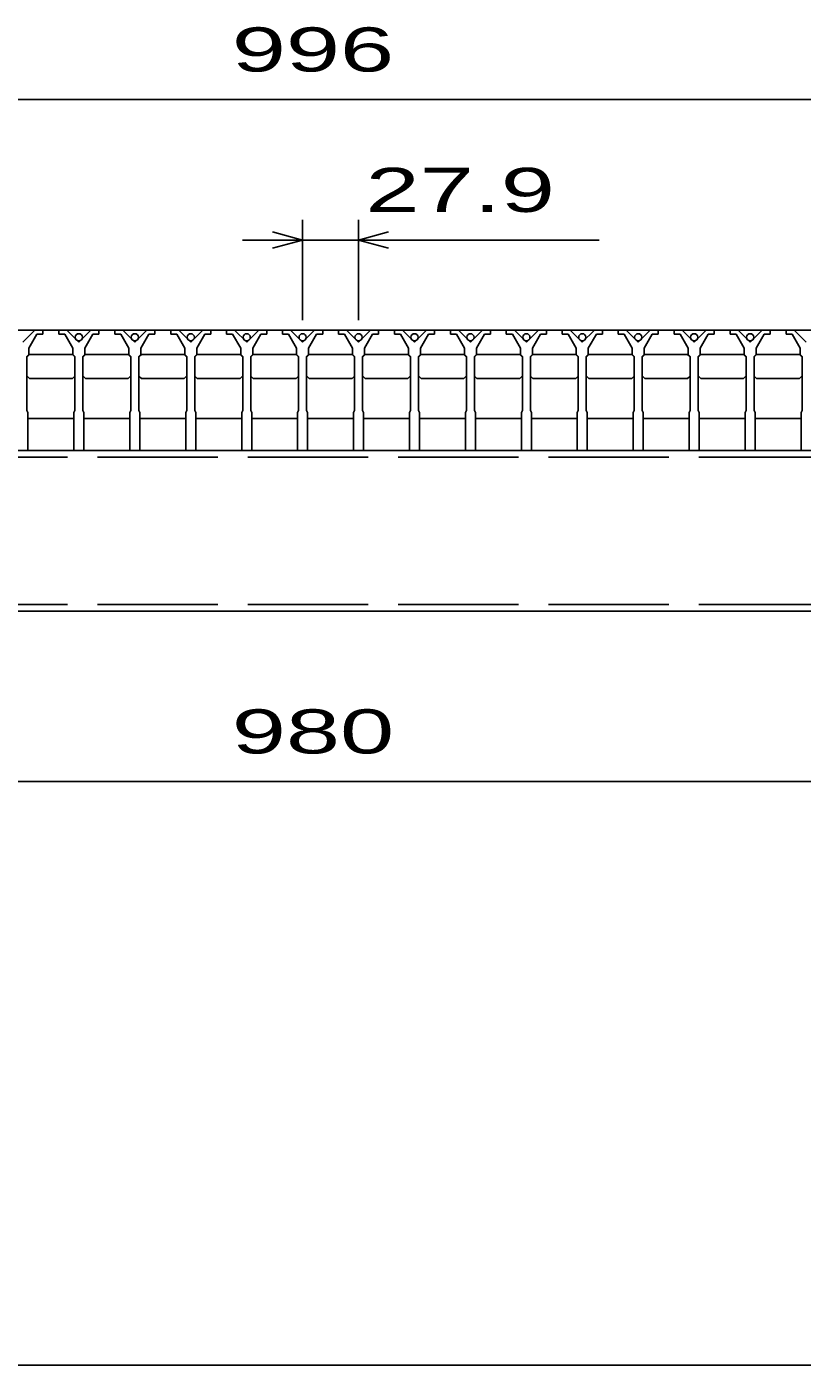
# Model space of a CAD drawing. Units: millimetres, scale not verified. Extents: x -1820 to 1736, y -1282 to 1048.
# Drawn here: x -1067 to -680, y -1152 to -484 of the extents above; entities that cross this region are included whole.
import ezdxf
from ezdxf.enums import TextEntityAlignment as Align

# ---------------------------------------------------------------- set-up
doc = ezdxf.new("R2010")
doc.units = ezdxf.units.MM
doc.header["$LTSCALE"] = 10
doc.linetypes.add('DASHED', pattern=[7.5, 6, -1.5])
for name, color, linetype, lineweight in [('CADPAC_LAYER_0000', 150, 'Continuous', 25), ('CADPAC_LAYER_0016', 3, 'Continuous', 25), ('CADPAC_LAYER_0022', 2, 'Continuous', 25)]:
    doc.layers.add(name, color=color, linetype=linetype, lineweight=lineweight)
doc.styles.add('ベクトル', font='')
doc.styles.get('ベクトル').set_extended_font_data('ベクトル')

msp = doc.modelspace()

# ---------------------------------------------------------------- linework, layer by layer
at = {"layer": 'CADPAC_LAYER_0000'}
msp.add_line((1736, -1151.5), (-1724, -1151.5), dxfattribs=at)
at = {"layer": 'CADPAC_LAYER_0016'}
for p, q in [((-1414, -635.5), (-418, -635.5)), ((-1063.2, -635.5), (-1069.2, -641.5)), ((-1066.2, -644.5), (-1062.2, -637.5)), ((-1059.2, -635.5), (-1063.2, -635.5)), ((-1062.2, -637.5), (-1059.2, -637.5)), ((-1059.2, -637.5), (-1059.2, -635.5)), ((-1051.3, -635.5), (-1051.3, -637.5)), ((-1047.3, -635.5), (-1051.3, -635.5)), ((-1051.3, -637.5), (-1048.3, -637.5)), ((-1048.3, -637.5), (-1044.3, -644.5)), ((-1041.3, -641.5), (-1047.3, -635.5)), ((-1035.3, -635.5), (-1041.3, -641.5)), ((-1038.3, -644.5), (-1034.3, -637.5)), ((-1031.3, -635.5), (-1035.3, -635.5)), ((-1034.3, -637.5), (-1031.3, -637.5)), ((-1031.3, -637.5), (-1031.3, -635.5)), ((-1023.4, -635.5), (-1023.4, -637.5)), ((-1019.4, -635.5), (-1023.4, -635.5)), ((-1023.4, -637.5), (-1020.4, -637.5)), ((-1020.4, -637.5), (-1016.4, -644.5)), ((-1013.4, -641.5), (-1019.4, -635.5)), ((-1007.4, -635.5), (-1013.4, -641.5)), ((-1010.4, -644.5), (-1006.4, -637.5)), ((-1003.4, -635.5), (-1007.4, -635.5)), ((-1006.4, -637.5), (-1003.4, -637.5)), ((-1003.4, -637.5), (-1003.4, -635.5)), ((-995.5, -635.5), (-995.5, -637.5)), ((-991.5, -635.5), (-995.5, -635.5)), ((-995.5, -637.5), (-992.5, -637.5)), ((-992.5, -637.5), (-988.5, -644.5)), ((-985.5, -641.5), (-991.5, -635.5)), ((-979.5, -635.5), (-985.5, -641.5)), ((-982.5, -644.5), (-978.5, -637.5)), ((-975.5, -635.5), (-979.5, -635.5)), ((-978.5, -637.5), (-975.5, -637.5)), ((-975.5, -637.5), (-975.5, -635.5)), ((-967.6, -635.5), (-967.6, -637.5)), ((-963.6, -635.5), (-967.6, -635.5)), ((-967.6, -637.5), (-964.6, -637.5)), ((-964.6, -637.5), (-960.6, -644.5)), ((-957.6, -641.5), (-963.6, -635.5)), ((-951.6, -635.5), (-957.6, -641.5)), ((-954.6, -644.5), (-950.6, -637.5)), ((-947.6, -635.5), (-951.6, -635.5)), ((-950.6, -637.5), (-947.6, -637.5)), ((-947.6, -637.5), (-947.6, -635.5)), ((-939.7, -635.5), (-939.7, -637.5)), ((-935.7, -635.5), (-939.7, -635.5)), ((-939.7, -637.5), (-936.7, -637.5)), ((-936.7, -637.5), (-932.7, -644.5)), ((-929.7, -641.5), (-935.7, -635.5)), ((-923.7, -635.5), (-929.7, -641.5)), ((-926.7, -644.5), (-922.7, -637.5)), ((-919.7, -635.5), (-923.7, -635.5)), ((-922.7, -637.5), (-919.7, -637.5)), ((-919.7, -637.5), (-919.7, -635.5)), ((-911.8, -635.5), (-911.8, -637.5)), ((-907.8, -635.5), (-911.8, -635.5)), ((-911.8, -637.5), (-908.8, -637.5)), ((-908.8, -637.5), (-904.8, -644.5)), ((-901.8, -641.5), (-907.8, -635.5)), ((-895.8, -635.5), (-901.8, -641.5)), ((-898.8, -644.5), (-894.8, -637.5)), ((-891.8, -635.5), (-895.8, -635.5)), ((-894.8, -637.5), (-891.8, -637.5)), ((-891.8, -637.5), (-891.8, -635.5)), ((-883.9, -635.5), (-883.9, -637.5)), ((-879.9, -635.5), (-883.9, -635.5)), ((-883.9, -637.5), (-880.9, -637.5)), ((-880.9, -637.5), (-876.9, -644.5)), ((-873.9, -641.5), (-879.9, -635.5)), ((-867.9, -635.5), (-873.9, -641.5)), ((-870.9, -644.5), (-866.9, -637.5)), ((-863.9, -635.5), (-867.9, -635.5)), ((-866.9, -637.5), (-863.9, -637.5)), ((-863.9, -637.5), (-863.9, -635.5)), ((-856, -635.5), (-856, -637.5)), ((-852, -635.5), (-856, -635.5)), ((-856, -637.5), (-853, -637.5)), ((-853, -637.5), (-849, -644.5)), ((-846, -641.5), (-852, -635.5)), ((-840, -635.5), (-846, -641.5)), ((-843, -644.5), (-839, -637.5)), ((-836, -635.5), (-840, -635.5)), ((-839, -637.5), (-836, -637.5)), ((-836, -637.5), (-836, -635.5)), ((-828.1, -635.5), (-828.1, -637.5)), ((-824.1, -635.5), (-828.1, -635.5)), ((-828.1, -637.5), (-825.1, -637.5)), ((-825.1, -637.5), (-821.1, -644.5)), ((-818.1, -641.5), (-824.1, -635.5)), ((-812.1, -635.5), (-818.1, -641.5)), ((-815.1, -644.5), (-811.1, -637.5)), ((-808.1, -635.5), (-812.1, -635.5)), ((-811.1, -637.5), (-808.1, -637.5)), ((-808.1, -637.5), (-808.1, -635.5)), ((-800.2, -635.5), (-800.2, -637.5)), ((-796.2, -635.5), (-800.2, -635.5)), ((-800.2, -637.5), (-797.2, -637.5)), ((-797.2, -637.5), (-793.2, -644.5)), ((-790.2, -641.5), (-796.2, -635.5)), ((-784.2, -635.5), (-790.2, -641.5)), ((-787.2, -644.5), (-783.2, -637.5)), ((-780.2, -635.5), (-784.2, -635.5)), ((-783.2, -637.5), (-780.2, -637.5)), ((-780.2, -637.5), (-780.2, -635.5)), ((-772.3, -635.5), (-772.3, -637.5)), ((-768.3, -635.5), (-772.3, -635.5)), ((-772.3, -637.5), (-769.3, -637.5)), ((-769.3, -637.5), (-765.3, -644.5)), ((-762.3, -641.5), (-768.3, -635.5)), ((-756.3, -635.5), (-762.3, -641.5)), ((-759.3, -644.5), (-755.3, -637.5)), ((-752.3, -635.5), (-756.3, -635.5)), ((-755.3, -637.5), (-752.3, -637.5)), ((-752.3, -637.5), (-752.3, -635.5)), ((-744.4, -635.5), (-744.4, -637.5)), ((-740.4, -635.5), (-744.4, -635.5)), ((-744.4, -637.5), (-741.4, -637.5)), ((-741.4, -637.5), (-737.4, -644.5)), ((-734.4, -641.5), (-740.4, -635.5)), ((-728.4, -635.5), (-734.4, -641.5)), ((-731.4, -644.5), (-727.4, -637.5)), ((-724.4, -635.5), (-728.4, -635.5)), ((-727.4, -637.5), (-724.4, -637.5)), ((-724.4, -637.5), (-724.4, -635.5)), ((-716.5, -635.5), (-716.5, -637.5)), ((-712.5, -635.5), (-716.5, -635.5)), ((-716.5, -637.5), (-713.5, -637.5)), ((-713.5, -637.5), (-709.5, -644.5)), ((-706.5, -641.5), (-712.5, -635.5)), ((-700.5, -635.5), (-706.5, -641.5)), ((-703.5, -644.5), (-699.5, -637.5)), ((-696.5, -635.5), (-700.5, -635.5)), ((-699.5, -637.5), (-696.5, -637.5)), ((-696.5, -637.5), (-696.5, -635.5)), ((-688.6, -635.5), (-688.6, -637.5)), ((-684.6, -635.5), (-688.6, -635.5)), ((-688.6, -637.5), (-685.6, -637.5)), ((-685.6, -637.5), (-681.6, -644.5)), ((-678.6, -641.5), (-684.6, -635.5)), ((-1066.2, -647.5), (-1066.2, -644.5)), ((-1044.3, -644.5), (-1044.3, -647.5)), ((-1038.3, -647.5), (-1038.3, -644.5)), ((-1016.4, -644.5), (-1016.4, -647.5)), ((-1010.4, -647.5), (-1010.4, -644.5)), ((-988.5, -644.5), (-988.5, -647.5)), ((-982.5, -647.5), (-982.5, -644.5)), ((-960.6, -644.5), (-960.6, -647.5)), ((-954.6, -647.5), (-954.6, -644.5)), ((-932.7, -644.5), (-932.7, -647.5)), ((-926.7, -647.5), (-926.7, -644.5)), ((-904.8, -644.5), (-904.8, -647.5)), ((-898.8, -647.5), (-898.8, -644.5)), ((-876.9, -644.5), (-876.9, -647.5)), ((-870.9, -647.5), (-870.9, -644.5)), ((-849, -644.5), (-849, -647.5)), ((-843, -647.5), (-843, -644.5)), ((-821.1, -644.5), (-821.1, -647.5)), ((-815.1, -647.5), (-815.1, -644.5)), ((-793.2, -644.5), (-793.2, -647.5)), ((-787.2, -647.5), (-787.2, -644.5)), ((-765.3, -644.5), (-765.3, -647.5)), ((-759.3, -647.5), (-759.3, -644.5)), ((-737.4, -644.5), (-737.4, -647.5)), ((-731.4, -647.5), (-731.4, -644.5)), ((-709.5, -644.5), (-709.5, -647.5)), ((-703.5, -647.5), (-703.5, -644.5)), ((-681.6, -644.5), (-681.6, -647.5)), ((-1067.2, -648.5), (-1066.2, -647.5)), ((-1067.2, -675.5), (-1067.2, -648.5)), ((-1066.95, -648.5), (-1065.95, -647.5)), ((-1065.95, -647.5), (-1044.55, -647.5)), ((-1044.55, -647.5), (-1043.55, -648.5)), ((-1044.3, -647.5), (-1043.3, -648.5)), ((-1043.3, -648.5), (-1043.3, -675.5)), ((-1039.3, -648.5), (-1038.3, -647.5)), ((-1039.3, -675.5), (-1039.3, -648.5)), ((-1039.05, -648.5), (-1038.05, -647.5)), ((-1038.05, -647.5), (-1016.65, -647.5)), ((-1016.65, -647.5), (-1015.65, -648.5)), ((-1016.4, -647.5), (-1015.4, -648.5)), ((-1015.4, -648.5), (-1015.4, -675.5)), ((-1011.4, -648.5), (-1010.4, -647.5)), ((-1011.4, -675.5), (-1011.4, -648.5)), ((-1011.15, -648.5), (-1010.15, -647.5)), ((-1010.15, -647.5), (-988.75, -647.5)), ((-988.75, -647.5), (-987.75, -648.5)), ((-988.5, -647.5), (-987.5, -648.5)), ((-987.5, -648.5), (-987.5, -675.5)), ((-983.5, -648.5), (-982.5, -647.5)), ((-983.5, -675.5), (-983.5, -648.5)), ((-983.25, -648.5), (-982.25, -647.5)), ((-982.25, -647.5), (-960.85, -647.5)), ((-960.85, -647.5), (-959.85, -648.5)), ((-960.6, -647.5), (-959.6, -648.5)), ((-959.6, -648.5), (-959.6, -675.5)), ((-955.6, -648.5), (-954.6, -647.5)), ((-955.6, -675.5), (-955.6, -648.5)), ((-955.35, -648.5), (-954.35, -647.5)), ((-954.35, -647.5), (-932.95, -647.5)), ((-932.95, -647.5), (-931.95, -648.5)), ((-932.7, -647.5), (-931.7, -648.5)), ((-931.7, -648.5), (-931.7, -675.5)), ((-927.7, -648.5), (-926.7, -647.5)), ((-927.7, -675.5), (-927.7, -648.5)), ((-927.45, -648.5), (-926.45, -647.5)), ((-926.45, -647.5), (-905.05, -647.5)), ((-905.05, -647.5), (-904.05, -648.5)), ((-904.8, -647.5), (-903.8, -648.5)), ((-903.8, -648.5), (-903.8, -675.5)), ((-899.8, -648.5), (-898.8, -647.5)), ((-899.8, -675.5), (-899.8, -648.5)), ((-899.55, -648.5), (-898.55, -647.5)), ((-898.55, -647.5), (-877.15, -647.5)), ((-877.15, -647.5), (-876.15, -648.5)), ((-876.9, -647.5), (-875.9, -648.5)), ((-875.9, -648.5), (-875.9, -675.5)), ((-871.9, -648.5), (-870.9, -647.5)), ((-871.9, -675.5), (-871.9, -648.5)), ((-871.65, -648.5), (-870.65, -647.5)), ((-870.65, -647.5), (-849.25, -647.5)), ((-849.25, -647.5), (-848.25, -648.5)), ((-849, -647.5), (-848, -648.5)), ((-848, -648.5), (-848, -675.5)), ((-844, -648.5), (-843, -647.5)), ((-844, -675.5), (-844, -648.5)), ((-843.75, -648.5), (-842.75, -647.5)), ((-842.75, -647.5), (-821.35, -647.5)), ((-821.35, -647.5), (-820.35, -648.5)), ((-821.1, -647.5), (-820.1, -648.5)), ((-820.1, -648.5), (-820.1, -675.5)), ((-816.1, -648.5), (-815.1, -647.5)), ((-816.1, -675.5), (-816.1, -648.5)), ((-815.85, -648.5), (-814.85, -647.5)), ((-814.85, -647.5), (-793.45, -647.5)), ((-793.45, -647.5), (-792.45, -648.5)), ((-793.2, -647.5), (-792.2, -648.5)), ((-792.2, -648.5), (-792.2, -675.5)), ((-788.2, -648.5), (-787.2, -647.5)), ((-788.2, -675.5), (-788.2, -648.5)), ((-787.95, -648.5), (-786.95, -647.5)), ((-786.95, -647.5), (-765.55, -647.5)), ((-765.55, -647.5), (-764.55, -648.5)), ((-765.3, -647.5), (-764.3, -648.5)), ((-764.3, -648.5), (-764.3, -675.5)), ((-760.3, -648.5), (-759.3, -647.5)), ((-760.3, -675.5), (-760.3, -648.5)), ((-760.05, -648.5), (-759.05, -647.5)), ((-759.05, -647.5), (-737.65, -647.5)), ((-737.65, -647.5), (-736.65, -648.5)), ((-737.4, -647.5), (-736.4, -648.5)), ((-736.4, -648.5), (-736.4, -675.5)), ((-732.4, -648.5), (-731.4, -647.5)), ((-732.4, -675.5), (-732.4, -648.5)), ((-732.15, -648.5), (-731.15, -647.5)), ((-731.15, -647.5), (-709.75, -647.5)), ((-709.75, -647.5), (-708.75, -648.5)), ((-709.5, -647.5), (-708.5, -648.5)), ((-708.5, -648.5), (-708.5, -675.5)), ((-704.5, -648.5), (-703.5, -647.5)), ((-704.5, -675.5), (-704.5, -648.5)), ((-704.25, -648.5), (-703.25, -647.5)), ((-703.25, -647.5), (-681.85, -647.5)), ((-681.85, -647.5), (-680.85, -648.5)), ((-681.6, -647.5), (-680.6, -648.5)), ((-680.6, -648.5), (-680.6, -675.5)), ((-1065.95, -659.5), (-1066.95, -658.5)), ((-1044.55, -659.5), (-1065.95, -659.5)), ((-1043.55, -658.5), (-1044.55, -659.5)), ((-1038.05, -659.5), (-1039.05, -658.5)), ((-1016.65, -659.5), (-1038.05, -659.5)), ((-1015.65, -658.5), (-1016.65, -659.5)), ((-1010.15, -659.5), (-1011.15, -658.5)), ((-988.75, -659.5), (-1010.15, -659.5)), ((-987.75, -658.5), (-988.75, -659.5)), ((-982.25, -659.5), (-983.25, -658.5)), ((-960.85, -659.5), (-982.25, -659.5)), ((-959.85, -658.5), (-960.85, -659.5)), ((-954.35, -659.5), (-955.35, -658.5)), ((-932.95, -659.5), (-954.35, -659.5)), ((-931.95, -658.5), (-932.95, -659.5)), ((-926.45, -659.5), (-927.45, -658.5)), ((-905.05, -659.5), (-926.45, -659.5)), ((-904.05, -658.5), (-905.05, -659.5)), ((-898.55, -659.5), (-899.55, -658.5)), ((-877.15, -659.5), (-898.55, -659.5)), ((-876.15, -658.5), (-877.15, -659.5)), ((-870.65, -659.5), (-871.65, -658.5)), ((-849.25, -659.5), (-870.65, -659.5)), ((-848.25, -658.5), (-849.25, -659.5)), ((-842.75, -659.5), (-843.75, -658.5)), ((-821.35, -659.5), (-842.75, -659.5)), ((-820.35, -658.5), (-821.35, -659.5)), ((-814.85, -659.5), (-815.85, -658.5)), ((-793.45, -659.5), (-814.85, -659.5)), ((-792.45, -658.5), (-793.45, -659.5)), ((-786.95, -659.5), (-787.95, -658.5)), ((-765.55, -659.5), (-786.95, -659.5)), ((-764.55, -658.5), (-765.55, -659.5)), ((-759.05, -659.5), (-760.05, -658.5)), ((-737.65, -659.5), (-759.05, -659.5)), ((-736.65, -658.5), (-737.65, -659.5)), ((-731.15, -659.5), (-732.15, -658.5)), ((-709.75, -659.5), (-731.15, -659.5)), ((-708.75, -658.5), (-709.75, -659.5)), ((-703.25, -659.5), (-704.25, -658.5)), ((-681.85, -659.5), (-703.25, -659.5)), ((-680.85, -658.5), (-681.85, -659.5)), ((-1066.7, -676.5), (-1067.2, -675.5)), ((-1066.7, -695.5), (-1066.7, -676.5)), ((-1066.7, -679.5), (-1043.8, -679.5)), ((-1043.3, -675.5), (-1043.8, -676.5)), ((-1043.8, -676.5), (-1043.8, -695.5)), ((-1038.8, -676.5), (-1039.3, -675.5)), ((-1038.8, -695.5), (-1038.8, -676.5)), ((-1038.8, -679.5), (-1015.9, -679.5)), ((-1015.4, -675.5), (-1015.9, -676.5)), ((-1015.9, -676.5), (-1015.9, -695.5)), ((-1010.9, -676.5), (-1011.4, -675.5)), ((-1010.9, -695.5), (-1010.9, -676.5)), ((-1010.9, -679.5), (-988, -679.5)), ((-987.5, -675.5), (-988, -676.5)), ((-988, -676.5), (-988, -695.5)), ((-983, -676.5), (-983.5, -675.5)), ((-983, -695.5), (-983, -676.5)), ((-983, -679.5), (-960.1, -679.5)), ((-959.6, -675.5), (-960.1, -676.5)), ((-960.1, -676.5), (-960.1, -695.5)), ((-955.1, -676.5), (-955.6, -675.5)), ((-955.1, -695.5), (-955.1, -676.5)), ((-955.1, -679.5), (-932.2, -679.5)), ((-931.7, -675.5), (-932.2, -676.5)), ((-932.2, -676.5), (-932.2, -695.5)), ((-927.2, -676.5), (-927.7, -675.5)), ((-927.2, -695.5), (-927.2, -676.5)), ((-927.2, -679.5), (-904.3, -679.5)), ((-903.8, -675.5), (-904.3, -676.5)), ((-904.3, -676.5), (-904.3, -695.5)), ((-899.3, -676.5), (-899.8, -675.5)), ((-899.3, -695.5), (-899.3, -676.5)), ((-899.3, -679.5), (-876.4, -679.5)), ((-875.9, -675.5), (-876.4, -676.5)), ((-876.4, -676.5), (-876.4, -695.5)), ((-871.4, -676.5), (-871.9, -675.5)), ((-871.4, -695.5), (-871.4, -676.5)), ((-871.4, -679.5), (-848.5, -679.5)), ((-848, -675.5), (-848.5, -676.5)), ((-848.5, -676.5), (-848.5, -695.5)), ((-843.5, -676.5), (-844, -675.5)), ((-843.5, -695.5), (-843.5, -676.5)), ((-843.5, -679.5), (-820.6, -679.5)), ((-820.1, -675.5), (-820.6, -676.5)), ((-820.6, -676.5), (-820.6, -695.5)), ((-815.6, -676.5), (-816.1, -675.5)), ((-815.6, -695.5), (-815.6, -676.5)), ((-815.6, -679.5), (-792.7, -679.5)), ((-792.2, -675.5), (-792.7, -676.5)), ((-792.7, -676.5), (-792.7, -695.5)), ((-787.7, -676.5), (-788.2, -675.5)), ((-787.7, -695.5), (-787.7, -676.5)), ((-787.7, -679.5), (-764.8, -679.5)), ((-764.3, -675.5), (-764.8, -676.5)), ((-764.8, -676.5), (-764.8, -695.5)), ((-759.8, -676.5), (-760.3, -675.5)), ((-759.8, -695.5), (-759.8, -676.5)), ((-759.8, -679.5), (-736.9, -679.5)), ((-736.4, -675.5), (-736.9, -676.5)), ((-736.9, -676.5), (-736.9, -695.5)), ((-731.9, -676.5), (-732.4, -675.5)), ((-731.9, -695.5), (-731.9, -676.5)), ((-731.9, -679.5), (-709, -679.5)), ((-708.5, -675.5), (-709, -676.5)), ((-709, -676.5), (-709, -695.5)), ((-704, -676.5), (-704.5, -675.5)), ((-704, -695.5), (-704, -676.5)), ((-704, -679.5), (-681.1, -679.5)), ((-680.6, -675.5), (-681.1, -676.5)), ((-681.1, -676.5), (-681.1, -695.5)), ((-1407, -695.5), (-425, -695.5)), ((-1071.7, -695.5), (-1066.7, -695.5)), ((-1043.8, -695.5), (-1038.8, -695.5)), ((-1015.9, -695.5), (-1010.9, -695.5)), ((-988, -695.5), (-983, -695.5)), ((-960.1, -695.5), (-955.1, -695.5)), ((-932.2, -695.5), (-927.2, -695.5)), ((-904.3, -695.5), (-899.3, -695.5)), ((-876.4, -695.5), (-871.4, -695.5)), ((-848.5, -695.5), (-843.5, -695.5)), ((-820.6, -695.5), (-815.6, -695.5)), ((-792.7, -695.5), (-787.7, -695.5)), ((-764.8, -695.5), (-759.8, -695.5)), ((-736.9, -695.5), (-731.9, -695.5)), ((-709, -695.5), (-704, -695.5)), ((-681.1, -695.5), (-676.1, -695.5)), ((-425, -775.5), (-1407, -775.5))]:
    msp.add_line(p, q, dxfattribs=at)
at = {"layer": 'CADPAC_LAYER_0016', "linetype": 'DASHED'}
for p, q in [((-1407, -698.7), (-425, -698.7)), ((-1407, -772.3), (-425, -772.3))]:
    msp.add_line(p, q, dxfattribs=at)
at = {"layer": 'CADPAC_LAYER_0016'}
for centre in [(-1041.3, -639), (-1013.4, -639), (-985.5, -639), (-957.6, -639), (-929.7, -639), (-901.8, -639), (-873.9, -639), (-846, -639), (-818.1, -639), (-790.2, -639), (-762.3, -639), (-734.4, -639), (-706.5, -639)]:
    msp.add_circle(centre, 1.8, dxfattribs=at)
at = {"layer": 'CADPAC_LAYER_0022', "color": 4}
for p, q in [((-1414, -520.5), (-418, -520.5)), ((-929.7, -630.5), (-929.7, -580.5)), ((-901.8, -580.5), (-901.8, -630.5)), ((-929.7, -590.5), (-944.7, -586.5)), ((-901.8, -590.5), (-886.8, -586.5)), ((-929.7, -590.5), (-959.7, -590.5)), ((-944.7, -594.5), (-929.7, -590.5)), ((-929.7, -590.5), (-901.8, -590.5)), ((-886.8, -594.5), (-901.8, -590.5)), ((-901.8, -590.5), (-781.8, -590.5)), ((-1407, -860.5), (-425, -860.5))]:
    msp.add_line(p, q, dxfattribs=at)

# ---------------------------------------------------------------- texts
at = {"layer": 'CADPAC_LAYER_0022', "style": 'ベクトル', "width": 1.65}
for s, p in [(' 996 ', (-978.5, -495.5)), (' 27.9 ', (-911.8, -565.5)), (' 980 ', (-978.5, -835.5))]:
    msp.add_text(s, height=21.99, dxfattribs=at).set_placement(p, align=Align.MIDDLE_LEFT)

doc.saveas('drawing.dxf')
